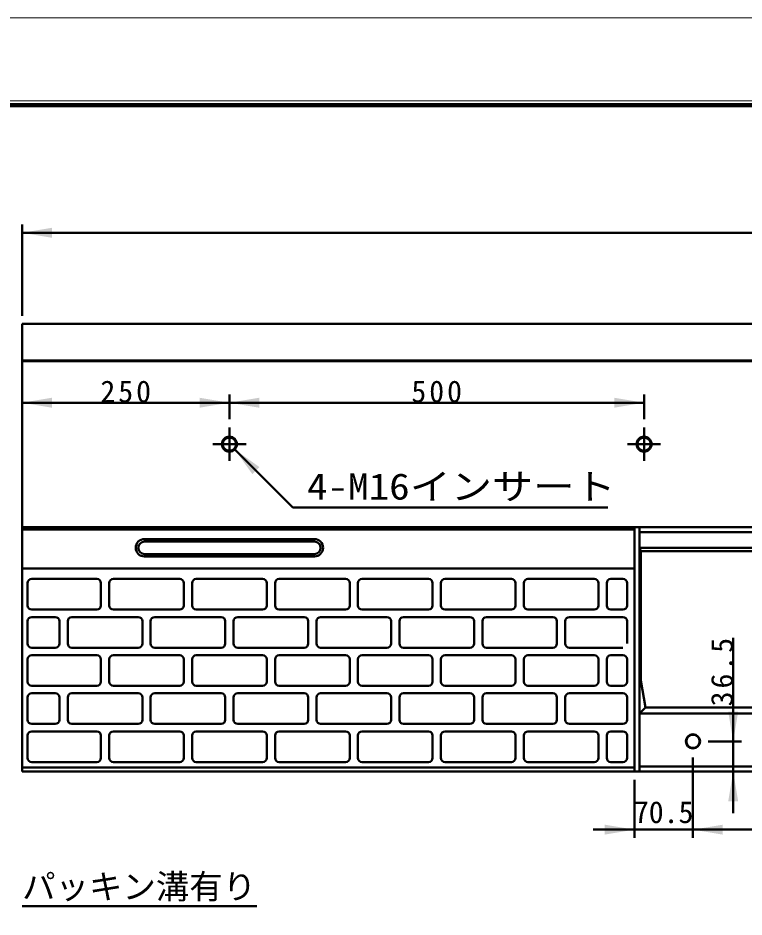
# Model space of a CAD drawing. Units: millimetres, scale not verified. Extents: x -2102 to 2102, y -1485 to 1485.
# Drawn here: x -182 to 694, y 400 to 1485 of the extents above; entities that cross this region are included whole.
import ezdxf
from ezdxf.enums import TextEntityAlignment as Align

# ---------------------------------------------------------------- set-up
doc = ezdxf.new("R2010")
doc.units = ezdxf.units.MM
doc.header["$LTSCALE"] = 5
doc.linetypes.add('LONG_DASHED_DOTTED', pattern=[15.25, 12, -1.5, 0.25, -1.5])
doc.layers.add('0-0_V-nasSTD', color=7, linetype='Continuous', lineweight=35)
doc.layers.add('0-1_0', color=7, linetype='Continuous', lineweight=50)
doc.styles.add('ＭＳ ゴシック', font='')
doc.styles.get('ＭＳ ゴシック').set_extended_font_data('MS Gothic')

msp = doc.modelspace()

# ---------------------------------------------------------------- linework, layer by layer
at = {"layer": '0-0_V-nasSTD', "lineweight": 50}
for p in [(569.487, 841.996), (574.924, 653.066)]:
    msp.add_line(p, (569.487, 685.895), dxfattribs=at)
at = {"layer": '0-0_V-nasSTD', "lineweight": 18}
for points in [[(-2102.5, -1485), (-2102.5, 1485), (2102.5, 1485), (2102.5, -1485)], [(-2002.5, -1385), (-2002.5, 1385), (2002.5, 1385), (2002.5, -1385)]]:
    msp.add_lwpolyline(points, close=True, dxfattribs=at)
at = {"layer": '0-0_V-nasSTD', "lineweight": 100}
msp.add_lwpolyline([(1997.5, -1380), (1997.5, 1380), (-1997.5, 1380)], dxfattribs=at)
at = {"layer": '0-0_V-nasSTD', "lineweight": 50}
for radius in [8.5, 8]:
    msp.add_circle((632.237, 612.395), radius, dxfattribs=at)
at = {"layer": '0-0_V-nasSTD'}
for points in [[(-176.763, 1225.895), (-140.763, 1219.895), (-140.763, 1231.895)], [(-176.763, 1020.895), (-140.763, 1014.895), (-140.763, 1026.895)], [(37.237, 1014.895), (37.237, 1026.895), (73.237, 1020.895)], [(73.237, 1020.895), (109.237, 1014.895), (109.237, 1026.895)], [(537.237, 1014.895), (537.237, 1026.895), (573.237, 1020.895)], [(79.601, 964.532), (100.814, 934.833), (109.299, 943.318)], [(674.737, 648.395), (680.737, 612.395), (686.737, 648.395)], [(674.737, 539.895), (680.737, 575.895), (686.737, 539.895)], [(525.737, 499.895), (525.737, 511.895), (561.737, 505.895)], [(632.237, 505.895), (668.237, 499.895), (668.237, 511.895)]]:
    msp.add_solid(points, dxfattribs=at)
at = {"layer": '0-1_0'}
for p, q in [((-176.763, 1125.895), (-176.763, 1235.895)), ((-176.763, 1225.895), (1823.237, 1225.895)), ((-176.763, 1115.895), (-176.763, 575.895)), ((1823.237, 1115.895), (-176.763, 1115.895)), ((823.237, 1071.895), (-176.763, 1071.895)), ((823.237, 1070.895), (-176.763, 1070.895)), ((73.237, 1000.895), (73.237, 1030.895)), ((573.237, 1000.895), (573.237, 1030.895)), ((79.601, 964.532), (149.604, 894.528)), ((149.604, 894.528), (529.604, 894.528)), ((561.737, 870.895), (-176.763, 870.895)), ((561.737, 867.895), (-176.763, 867.895)), ((561.737, 870.895), (561.737, 575.895)), ((561.737, 870.895), (567.737, 870.895)), ((567.737, 870.895), (567.737, 575.895)), ((567.737, 870.895), (1078.737, 870.895)), ((567.737, 864.895), (1078.737, 864.895)), ((-29.263, 856.395), (175.737, 856.395)), ((-29.263, 853.395), (175.737, 853.395)), ((-29.263, 838.395), (175.737, 838.395)), ((-29.263, 835.395), (175.737, 835.395)), ((567.737, 845.895), (1078.737, 845.895)), ((569.487, 841.996), (567.737, 845.895)), ((569.487, 841.996), (1076.987, 841.996)), ((-176.763, 820.895), (561.737, 820.895)), ((-170.263, 776.395), (-170.263, 803.395)), ((-165.263, 808.395), (-86.763, 808.395)), ((-81.763, 803.395), (-81.763, 776.395)), ((-71.763, 776.395), (-71.763, 803.395)), ((-66.763, 808.395), (13.237, 808.395)), ((18.237, 803.395), (18.237, 776.395)), ((28.237, 776.395), (28.237, 803.395)), ((33.237, 808.395), (113.237, 808.395)), ((118.237, 803.395), (118.237, 776.395)), ((128.237, 776.395), (128.237, 803.395)), ((133.237, 808.395), (213.237, 808.395)), ((218.237, 803.395), (218.237, 776.395)), ((228.237, 776.395), (228.237, 803.395)), ((233.237, 808.395), (313.237, 808.395)), ((318.237, 803.395), (318.237, 776.395)), ((328.237, 776.395), (328.237, 803.395)), ((333.237, 808.395), (413.237, 808.395)), ((418.237, 803.395), (418.237, 776.395)), ((428.237, 776.395), (428.237, 803.395)), ((433.237, 808.395), (513.237, 808.395)), ((518.237, 803.395), (518.237, 776.395)), ((528.237, 776.395), (528.237, 803.395)), ((533.237, 808.395), (547.737, 808.395)), ((552.737, 803.395), (552.737, 776.395)), ((-86.763, 771.395), (-165.263, 771.395)), ((13.237, 771.395), (-66.763, 771.395)), ((113.237, 771.395), (33.237, 771.395)), ((213.237, 771.395), (133.237, 771.395)), ((313.237, 771.395), (233.237, 771.395)), ((413.237, 771.395), (333.237, 771.395)), ((513.237, 771.395), (433.237, 771.395)), ((547.737, 771.395), (533.237, 771.395)), ((-136.763, 762.395), (-165.263, 762.395)), ((-36.763, 762.395), (-116.763, 762.395)), ((63.237, 762.395), (-16.763, 762.395)), ((163.237, 762.395), (83.237, 762.395)), ((263.237, 762.395), (183.237, 762.395)), ((363.237, 762.395), (283.237, 762.395)), ((463.237, 762.395), (383.237, 762.395)), ((547.737, 762.395), (483.237, 762.395)), ((-170.263, 757.395), (-170.263, 730.395)), ((-131.763, 730.395), (-131.763, 757.395)), ((-121.763, 757.395), (-121.763, 730.395)), ((-31.763, 730.395), (-31.763, 757.395)), ((-21.763, 757.395), (-21.763, 730.395)), ((68.237, 730.395), (68.237, 757.395)), ((78.237, 757.395), (78.237, 730.395)), ((168.237, 730.395), (168.237, 757.395)), ((178.237, 757.395), (178.237, 730.395)), ((268.237, 730.395), (268.237, 757.395)), ((278.237, 757.395), (278.237, 730.395)), ((368.237, 730.395), (368.237, 757.395)), ((378.237, 757.395), (378.237, 730.395)), ((468.237, 730.395), (468.237, 757.395)), ((478.237, 757.395), (478.237, 730.395)), ((552.737, 730.395), (552.737, 757.395)), ((680.737, 737.395), (680.737, 612.395)), ((-165.263, 725.395), (-136.763, 725.395)), ((-86.763, 716.395), (-165.263, 716.395)), ((-116.763, 725.395), (-36.763, 725.395)), ((13.237, 716.395), (-66.763, 716.395)), ((-16.763, 725.395), (63.237, 725.395)), ((113.237, 716.395), (33.237, 716.395)), ((83.237, 725.395), (163.237, 725.395)), ((213.237, 716.395), (133.237, 716.395)), ((183.237, 725.395), (263.237, 725.395)), ((313.237, 716.395), (233.237, 716.395)), ((283.237, 725.395), (363.237, 725.395)), ((413.237, 716.395), (333.237, 716.395)), ((383.237, 725.395), (463.237, 725.395)), ((513.237, 716.395), (433.237, 716.395)), ((483.237, 725.395), (547.737, 725.395)), ((547.737, 716.395), (533.237, 716.395)), ((-170.263, 711.395), (-170.263, 684.395)), ((-81.763, 684.395), (-81.763, 711.395)), ((-71.763, 711.395), (-71.763, 684.395)), ((18.237, 684.395), (18.237, 711.395)), ((28.237, 711.395), (28.237, 684.395)), ((118.237, 684.395), (118.237, 711.395)), ((128.237, 711.395), (128.237, 684.395)), ((218.237, 684.395), (218.237, 711.395)), ((228.237, 711.395), (228.237, 684.395)), ((318.237, 684.395), (318.237, 711.395)), ((328.237, 711.395), (328.237, 684.395)), ((418.237, 684.395), (418.237, 711.395)), ((428.237, 711.395), (428.237, 684.395)), ((518.237, 684.395), (518.237, 711.395)), ((528.237, 711.395), (528.237, 684.395)), ((552.737, 684.395), (552.737, 711.395)), ((-165.263, 679.395), (-86.763, 679.395)), ((-66.763, 679.395), (13.237, 679.395)), ((33.237, 679.395), (113.237, 679.395)), ((133.237, 679.395), (213.237, 679.395)), ((233.237, 679.395), (313.237, 679.395)), ((333.237, 679.395), (413.237, 679.395)), ((433.237, 679.395), (513.237, 679.395)), ((533.237, 679.395), (547.737, 679.395)), ((-170.263, 665.395), (-170.263, 638.395)), ((-136.763, 670.395), (-165.263, 670.395)), ((-131.763, 638.395), (-131.763, 665.395)), ((-121.763, 665.395), (-121.763, 638.395)), ((-36.763, 670.395), (-116.763, 670.395)), ((-31.763, 638.395), (-31.763, 665.395)), ((-21.763, 665.395), (-21.763, 638.395)), ((63.237, 670.395), (-16.763, 670.395)), ((68.237, 638.395), (68.237, 665.395)), ((78.237, 665.395), (78.237, 638.395)), ((163.237, 670.395), (83.237, 670.395)), ((168.237, 638.395), (168.237, 665.395)), ((178.237, 665.395), (178.237, 638.395)), ((263.237, 670.395), (183.237, 670.395)), ((268.237, 638.395), (268.237, 665.395)), ((278.237, 665.395), (278.237, 638.395)), ((363.237, 670.395), (283.237, 670.395)), ((368.237, 638.395), (368.237, 665.395)), ((378.237, 665.395), (378.237, 638.395)), ((463.237, 670.395), (383.237, 670.395)), ((468.237, 638.395), (468.237, 665.395)), ((478.237, 665.395), (478.237, 638.395)), ((547.737, 670.395), (483.237, 670.395)), ((552.737, 638.395), (552.737, 665.395)), ((574.924, 653.066), (567.737, 645.895)), ((574.924, 653.066), (1071.55, 653.066)), ((567.737, 645.895), (1078.737, 645.895)), ((-165.263, 633.395), (-136.763, 633.395)), ((-116.763, 633.395), (-36.763, 633.395)), ((-16.763, 633.395), (63.237, 633.395)), ((83.237, 633.395), (163.237, 633.395)), ((183.237, 633.395), (263.237, 633.395)), ((283.237, 633.395), (363.237, 633.395)), ((383.237, 633.395), (463.237, 633.395)), ((483.237, 633.395), (547.737, 633.395)), ((-170.263, 619.395), (-170.263, 592.395)), ((-86.763, 624.395), (-165.263, 624.395)), ((-81.763, 592.395), (-81.763, 619.395)), ((-71.763, 619.395), (-71.763, 592.395)), ((13.237, 624.395), (-66.763, 624.395)), ((18.237, 592.395), (18.237, 619.395)), ((28.237, 619.395), (28.237, 592.395)), ((113.237, 624.395), (33.237, 624.395)), ((118.237, 592.395), (118.237, 619.395)), ((128.237, 619.395), (128.237, 592.395)), ((213.237, 624.395), (133.237, 624.395)), ((218.237, 592.395), (218.237, 619.395)), ((228.237, 619.395), (228.237, 592.395)), ((313.237, 624.395), (233.237, 624.395)), ((318.237, 592.395), (318.237, 619.395)), ((328.237, 619.395), (328.237, 592.395)), ((413.237, 624.395), (333.237, 624.395)), ((418.237, 592.395), (418.237, 619.395)), ((428.237, 619.395), (428.237, 592.395)), ((513.237, 624.395), (433.237, 624.395)), ((518.237, 592.395), (518.237, 619.395)), ((528.237, 619.395), (528.237, 592.395)), ((547.737, 624.395), (533.237, 624.395)), ((552.737, 592.395), (552.737, 619.395)), ((690.737, 612.395), (650.737, 612.395)), ((680.737, 575.895), (680.737, 612.395)), ((-165.263, 587.395), (-86.763, 587.395)), ((-66.763, 587.395), (13.237, 587.395)), ((33.237, 587.395), (113.237, 587.395)), ((133.237, 587.395), (213.237, 587.395)), ((233.237, 587.395), (313.237, 587.395)), ((333.237, 587.395), (413.237, 587.395)), ((433.237, 587.395), (513.237, 587.395)), ((533.237, 587.395), (547.737, 587.395)), ((632.237, 495.895), (632.237, 592.895)), ((-176.763, 580.895), (561.737, 580.895)), ((-176.763, 575.895), (561.737, 575.895)), ((561.737, 575.895), (567.737, 575.895)), ((561.737, 575.895), (567.737, 575.895)), ((567.737, 581.895), (1078.737, 581.895)), ((567.737, 575.895), (1078.737, 575.895)), ((680.737, 525.895), (680.737, 575.895)), ((561.737, 495.895), (561.737, 565.895)), ((511.737, 505.895), (561.737, 505.895)), ((561.737, 505.895), (632.237, 505.895)), ((632.237, 505.895), (1014.237, 505.895)), ((-176.763, 413.568), (106.445, 413.568))]:
    msp.add_line(p, q, dxfattribs=at)
at = {"layer": '0-1_0', "linetype": 'LONG_DASHED_DOTTED'}
for p, q in [((73.237, 990.895), (73.237, 950.895)), ((573.237, 990.895), (573.237, 950.895)), ((53.237, 970.895), (93.237, 970.895)), ((553.237, 970.895), (593.237, 970.895))]:
    msp.add_line(p, q, dxfattribs=at)
at = {"layer": '0-1_0'}
msp.add_lwpolyline([(-176.763, 1020.895), (73.237, 1020.895), (573.237, 1020.895)], dxfattribs=at)
for centre, radius in [((73.237, 970.895), 9), ((73.237, 970.895), 8), ((573.237, 970.895), 9), ((573.237, 970.895), 8)]:
    msp.add_circle(centre, radius, dxfattribs=at)
for centre, radius, start, end in [((-29.263, 845.895), 10.5, 90, 270), ((-29.263, 845.895), 7.5, 90, 270), ((175.737, 845.895), 10.5, 270, 90), ((175.737, 845.895), 7.5, 270, 90), ((-165.263, 803.395), 5, 90, 180), ((-86.763, 803.395), 5, 0, 90), ((-66.763, 803.395), 5, 90, 180), ((13.237, 803.395), 5, 0, 90), ((33.237, 803.395), 5, 90, 180), ((113.237, 803.395), 5, 0, 90), ((133.237, 803.395), 5, 90, 180), ((213.237, 803.395), 5, 0, 90), ((233.237, 803.395), 5, 90, 180), ((313.237, 803.395), 5, 0, 90), ((333.237, 803.395), 5, 90, 180), ((413.237, 803.395), 5, 0, 90), ((433.237, 803.395), 5, 90, 180), ((513.237, 803.395), 5, 0, 90), ((533.237, 803.395), 5, 90, 180), ((547.737, 803.395), 5, 0, 90), ((-165.263, 776.395), 5, 180, 270), ((-86.763, 776.395), 5, 270, 0), ((-66.763, 776.395), 5, 180, 270), ((13.237, 776.395), 5, 270, 0), ((33.237, 776.395), 5, 180, 270), ((113.237, 776.395), 5, 270, 0), ((133.237, 776.395), 5, 180, 270), ((213.237, 776.395), 5, 270, 0), ((233.237, 776.395), 5, 180, 270), ((313.237, 776.395), 5, 270, 0), ((333.237, 776.395), 5, 180, 270), ((413.237, 776.395), 5, 270, 0), ((433.237, 776.395), 5, 180, 270), ((513.237, 776.395), 5, 270, 0), ((533.237, 776.395), 5, 180, 270), ((547.737, 776.395), 5, 270, 0), ((-165.263, 757.395), 5, 90, 180), ((-136.763, 757.395), 5, 0, 90), ((-116.763, 757.395), 5, 90, 180), ((-36.763, 757.395), 5, 0, 90), ((-16.763, 757.395), 5, 90, 180), ((63.237, 757.395), 5, 0, 90), ((83.237, 757.395), 5, 90, 180), ((163.237, 757.395), 5, 0, 90), ((183.237, 757.395), 5, 90, 180), ((263.237, 757.395), 5, 0, 90), ((283.237, 757.395), 5, 90, 180), ((363.237, 757.395), 5, 0, 90), ((383.237, 757.395), 5, 90, 180), ((463.237, 757.395), 5, 0, 90), ((483.237, 757.395), 5, 90, 180), ((547.737, 757.395), 5, 0, 90), ((-165.263, 730.395), 5, 180, 270), ((-136.763, 730.395), 5, 270, 0), ((-116.763, 730.395), 5, 180, 270), ((-36.763, 730.395), 5, 270, 0), ((-16.763, 730.395), 5, 180, 270), ((63.237, 730.395), 5, 270, 0), ((83.237, 730.395), 5, 180, 270), ((163.237, 730.395), 5, 270, 0), ((183.237, 730.395), 5, 180, 270), ((263.237, 730.395), 5, 270, 0), ((283.237, 730.395), 5, 180, 270), ((363.237, 730.395), 5, 270, 0), ((383.237, 730.395), 5, 180, 270), ((463.237, 730.395), 5, 270, 0), ((483.237, 730.395), 5, 180, 270), ((-165.263, 711.395), 5, 90, 180), ((-86.763, 711.395), 5, 0, 90), ((-66.763, 711.395), 5, 90, 180), ((13.237, 711.395), 5, 0, 90), ((33.237, 711.395), 5, 90, 180), ((113.237, 711.395), 5, 0, 90), ((133.237, 711.395), 5, 90, 180), ((213.237, 711.395), 5, 0, 90), ((233.237, 711.395), 5, 90, 180), ((313.237, 711.395), 5, 0, 90), ((333.237, 711.395), 5, 90, 180), ((413.237, 711.395), 5, 0, 90), ((433.237, 711.395), 5, 90, 180), ((513.237, 711.395), 5, 0, 90), ((533.237, 711.395), 5, 90, 180), ((547.737, 711.395), 5, 0, 90), ((-165.263, 684.395), 5, 180, 270), ((-86.763, 684.395), 5, 270, 0), ((-66.763, 684.395), 5, 180, 270), ((13.237, 684.395), 5, 270, 0), ((33.237, 684.395), 5, 180, 270), ((113.237, 684.395), 5, 270, 0), ((133.237, 684.395), 5, 180, 270), ((213.237, 684.395), 5, 270, 0), ((233.237, 684.395), 5, 180, 270), ((313.237, 684.395), 5, 270, 0), ((333.237, 684.395), 5, 180, 270), ((413.237, 684.395), 5, 270, 0), ((433.237, 684.395), 5, 180, 270), ((513.237, 684.395), 5, 270, 0), ((533.237, 684.395), 5, 180, 270), ((547.737, 684.395), 5, 270, 0), ((-165.263, 665.395), 5, 90, 180), ((-136.763, 665.395), 5, 0, 90), ((-116.763, 665.395), 5, 90, 180), ((-36.763, 665.395), 5, 0, 90), ((-16.763, 665.395), 5, 90, 180), ((63.237, 665.395), 5, 0, 90), ((83.237, 665.395), 5, 90, 180), ((163.237, 665.395), 5, 0, 90), ((183.237, 665.395), 5, 90, 180), ((263.237, 665.395), 5, 0, 90), ((283.237, 665.395), 5, 90, 180), ((363.237, 665.395), 5, 0, 90), ((383.237, 665.395), 5, 90, 180), ((463.237, 665.395), 5, 0, 90), ((483.237, 665.395), 5, 90, 180), ((547.737, 665.395), 5, 0, 90), ((-165.263, 638.395), 5, 180, 270), ((-136.763, 638.395), 5, 270, 0), ((-116.763, 638.395), 5, 180, 270), ((-36.763, 638.395), 5, 270, 0), ((-16.763, 638.395), 5, 180, 270), ((63.237, 638.395), 5, 270, 0), ((83.237, 638.395), 5, 180, 270), ((163.237, 638.395), 5, 270, 0), ((183.237, 638.395), 5, 180, 270), ((263.237, 638.395), 5, 270, 0), ((283.237, 638.395), 5, 180, 270), ((363.237, 638.395), 5, 270, 0), ((383.237, 638.395), 5, 180, 270), ((463.237, 638.395), 5, 270, 0), ((483.237, 638.395), 5, 180, 270), ((547.737, 638.395), 5, 270, 0), ((-165.263, 619.395), 5, 90, 180), ((-86.763, 619.395), 5, 0, 90), ((-66.763, 619.395), 5, 90, 180), ((13.237, 619.395), 5, 0, 90), ((33.237, 619.395), 5, 90, 180), ((113.237, 619.395), 5, 0, 90), ((133.237, 619.395), 5, 90, 180), ((213.237, 619.395), 5, 0, 90), ((233.237, 619.395), 5, 90, 180), ((313.237, 619.395), 5, 0, 90), ((333.237, 619.395), 5, 90, 180), ((413.237, 619.395), 5, 0, 90), ((433.237, 619.395), 5, 90, 180), ((513.237, 619.395), 5, 0, 90), ((533.237, 619.395), 5, 90, 180), ((547.737, 619.395), 5, 0, 90), ((-165.263, 592.395), 5, 180, 270), ((-86.763, 592.395), 5, 270, 0), ((-66.763, 592.395), 5, 180, 270), ((13.237, 592.395), 5, 270, 0), ((33.237, 592.395), 5, 180, 270), ((113.237, 592.395), 5, 270, 0), ((133.237, 592.395), 5, 180, 270), ((213.237, 592.395), 5, 270, 0), ((233.237, 592.395), 5, 180, 270), ((313.237, 592.395), 5, 270, 0), ((333.237, 592.395), 5, 180, 270), ((413.237, 592.395), 5, 270, 0), ((433.237, 592.395), 5, 180, 270), ((513.237, 592.395), 5, 270, 0), ((533.237, 592.395), 5, 180, 270), ((547.737, 592.395), 5, 270, 0)]:
    msp.add_arc(centre, radius, start, end, dxfattribs=at)

# ---------------------------------------------------------------- texts
at = {"layer": '0-0_V-nasSTD', "style": 'ＭＳ ゴシック', "width": 1.15}
msp.add_text('4-M16インサート', height=31.67, dxfattribs=at).set_placement((166.724, 894.528), align=Align.BOTTOM_LEFT)
at = {"layer": '0-0_V-nasSTD', "style": 'ＭＳ ゴシック'}
for s, height, p in [('70.5', 26.39, (560.987, 505.895)), ('パッキン溝有り', 29.56, (-176.763, 413.568))]:
    msp.add_text(s, height=height, dxfattribs=at).set_placement(p, align=Align.BOTTOM_LEFT)
at = {"layer": '0-0_V-nasSTD', "char_height": 26.39, "attachment_point": 7, "style": 'ＭＳ ゴシック'}
for s, insert in [('\\T1.2;250', (-82.363, 1020.895)), ('\\T1.2;500', (292.637, 1020.895))]:
    msp.add_mtext(s, dxfattribs=dict(at, insert=insert))
at = {"layer": '0-0_V-nasSTD', "insert": (680.737, 654.595), "char_height": 26.39, "attachment_point": 7, "rotation": 90, "style": 'ＭＳ ゴシック'}
msp.add_mtext('\\T1.2;36.5', dxfattribs=at)

doc.saveas('drawing.dxf')
